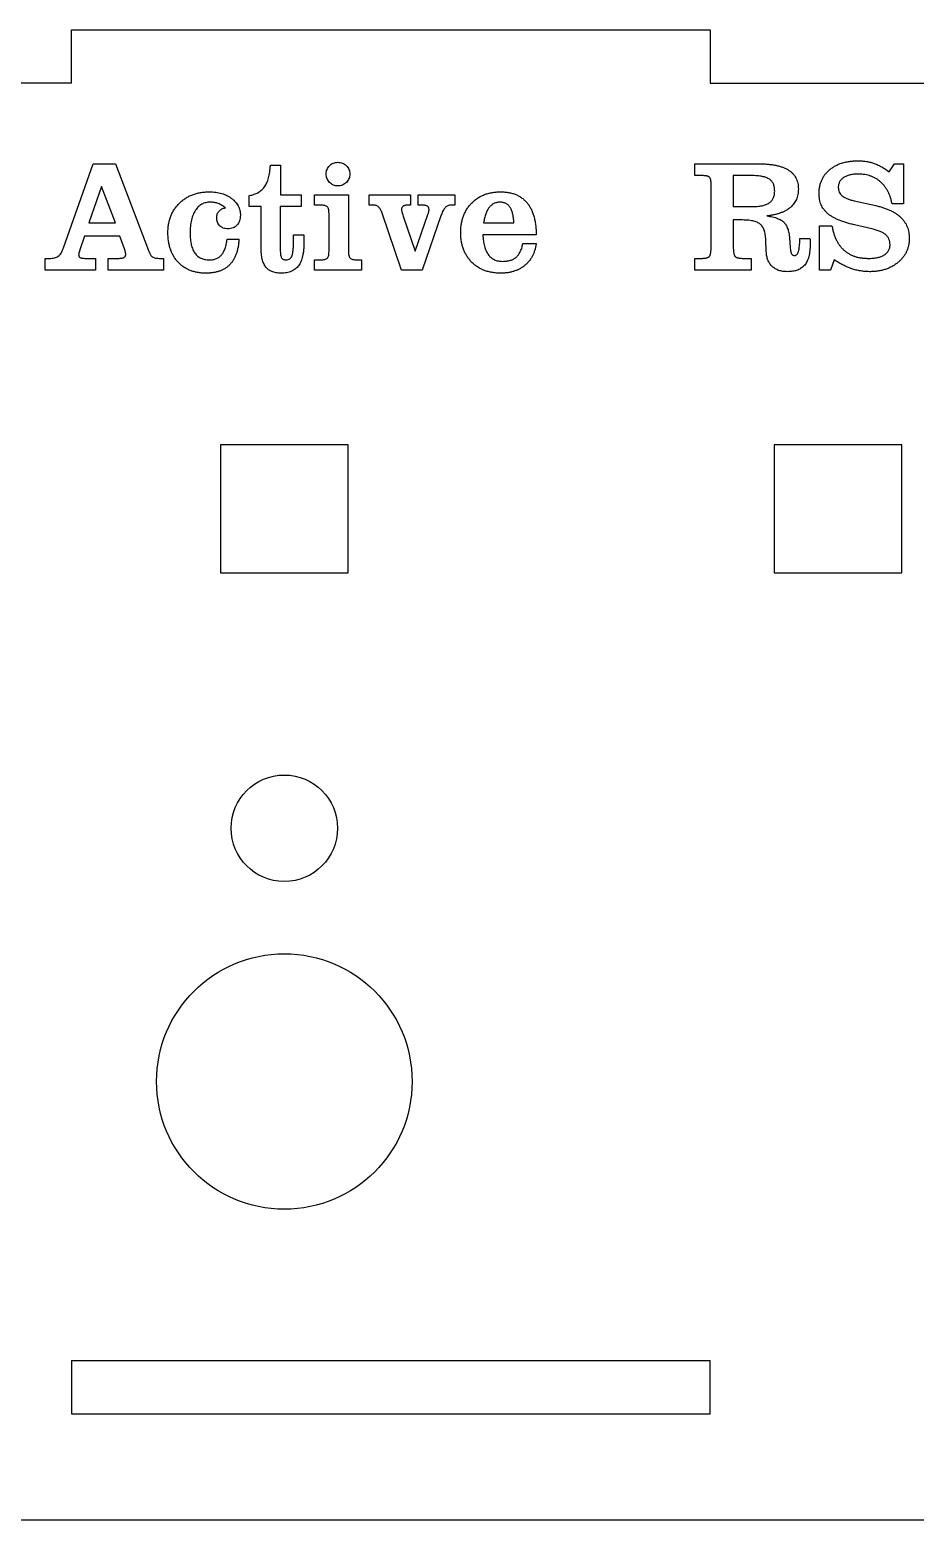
# Model space of a CAD drawing. Header units: millimetres. Extents: x -108 to 108, y -38 to 32.
# Drawn here: x -77 to -35.4, y -37.5 to 32.5 of the extents above; entities that cross this region are included whole.
import ezdxf

# ---------------------------------------------------------------- set-up
doc = ezdxf.new("R2010")
doc.units = ezdxf.units.MM

msp = doc.modelspace()

# ---------------------------------------------------------------- linework, layer by layer
at = {"color": 7, "linetype": 'Continuous', "lineweight": 25}
for p, q in [((-75, 30), (-75, 32.5)), ((-75, 32.5), (-45, 32.5)), ((-45, 32.5), (-45, 30)), ((-75, 30), (-105, 30)), ((-45, 30), (-15, 30)), ((-75.374, 22.256), (-73.977, 26.209)), ((-73.977, 26.209), (-72.926, 26.209)), ((-72.926, 26.209), (-71.431, 22.256)), ((-65.654, 26.139), (-65.174, 26.139)), ((-65.174, 26.139), (-65.174, 24.75)), ((-45.724, 26.209), (-42.77, 26.209)), ((-45.724, 25.653), (-45.724, 26.209)), ((-36.602, 25.826), (-36.355, 26.209)), ((-36.355, 26.209), (-35.933, 26.209)), ((-35.933, 26.209), (-35.933, 24.334)), ((-45.44, 25.653), (-45.724, 25.653)), ((-44.96, 22.322), (-44.96, 25.206)), ((-43.078, 25.653), (-43.919, 25.653)), ((-43.919, 25.653), (-43.919, 24.195)), ((-73.583, 25.136), (-74.174, 23.431)), ((-72.934, 23.431), (-73.583, 25.136)), ((-66.648, 24.195), (-66.648, 24.716)), ((-65.174, 24.75), (-64.217, 24.75)), ((-64.217, 24.75), (-64.217, 24.195)), ((-63.592, 24.75), (-61.995, 24.75)), ((-63.592, 24.264), (-63.592, 24.75)), ((-61.995, 24.75), (-61.995, 22.152)), ((-61.023, 24.75), (-59.073, 24.75)), ((-61.023, 24.264), (-61.023, 24.75)), ((-59.073, 24.75), (-59.073, 24.264)), ((-58.722, 24.75), (-56.995, 24.75)), ((-58.722, 24.264), (-58.722, 24.75)), ((-56.995, 24.75), (-56.995, 24.264)), ((-66.092, 24.195), (-66.648, 24.195)), ((-66.092, 22.275), (-66.092, 24.195)), ((-65.19, 24.195), (-65.19, 22.162)), ((-64.217, 24.195), (-65.19, 24.195)), ((-63.307, 24.264), (-63.592, 24.264)), ((-62.898, 22.152), (-62.898, 23.812)), ((-60.805, 24.264), (-61.023, 24.264)), ((-59.495, 21.209), (-60.405, 23.881)), ((-59.073, 24.264), (-59.196, 24.264)), ((-58.859, 22.108), (-58.256, 23.822)), ((-58.538, 24.264), (-58.722, 24.264)), ((-57.629, 23.807), (-58.523, 21.209)), ((-56.995, 24.264), (-57.179, 24.264)), ((-43.919, 24.195), (-43.052, 24.195)), ((-38.248, 24.472), (-37.232, 24.243)), ((-35.933, 24.334), (-36.465, 24.334)), ((-74.174, 23.431), (-72.934, 23.431)), ((-59.425, 23.752), (-58.859, 22.108)), ((-55.641, 23.431), (-54.217, 23.431)), ((-43.919, 23.57), (-43.919, 22.322)), ((-43.568, 23.57), (-43.919, 23.57)), ((-39.876, 23.292), (-39.284, 23.292)), ((-39.876, 21.209), (-39.876, 23.292)), ((-37.411, 23.151), (-38.23, 23.339)), ((-74.381, 22.806), (-74.597, 22.167)), ((-72.73, 22.806), (-74.381, 22.806)), ((-72.514, 22.208), (-72.73, 22.806)), ((-67.69, 22.667), (-67.134, 22.667)), ((-64.565, 22.875), (-64.088, 22.875)), ((-64.565, 22.665), (-64.565, 22.875)), ((-53.176, 22.875), (-55.676, 22.875)), ((-53.801, 22.459), (-53.176, 22.459)), ((-42.367, 22.08), (-42.391, 22.629)), ((-41.28, 22.718), (-41.248, 22.298)), ((-40.794, 22.691), (-40.318, 22.691)), ((-40.794, 22.67), (-40.794, 22.691)), ((-76.231, 21.764), (-76.041, 21.764)), ((-76.231, 21.209), (-76.231, 21.764)), ((-74.254, 21.764), (-73.867, 21.764)), ((-73.867, 21.764), (-73.867, 21.209)), ((-73.269, 21.764), (-72.864, 21.764)), ((-73.269, 21.209), (-73.269, 21.764)), ((-70.826, 21.764), (-70.676, 21.764)), ((-70.676, 21.764), (-70.676, 21.209)), ((-45.724, 21.764), (-45.44, 21.764)), ((-45.724, 21.209), (-45.724, 21.764)), ((-43.428, 21.764), (-43.085, 21.764)), ((-43.085, 21.764), (-43.085, 21.209)), ((-39.188, 21.704), (-39.355, 21.209)), ((-73.867, 21.209), (-76.231, 21.209)), ((-70.676, 21.209), (-73.269, 21.209)), ((-63.592, 21.695), (-63.307, 21.695)), ((-63.592, 21.209), (-63.592, 21.695)), ((-61.37, 21.209), (-63.592, 21.209)), ((-61.573, 21.695), (-61.37, 21.695)), ((-61.37, 21.695), (-61.37, 21.209)), ((-58.523, 21.209), (-59.495, 21.209)), ((-43.085, 21.209), (-45.724, 21.209)), ((-39.355, 21.209), (-39.876, 21.209)), ((-62, 13), (-68, 13)), ((-68, 13), (-68, 7)), ((-62, 7), (-62, 13)), ((-42, 13), (-42, 7)), ((-36, 13), (-42, 13)), ((-36, 7), (-36, 13)), ((-68, 7), (-62, 7)), ((-42, 7), (-36, 7)), ((-75, -30), (-45, -30)), ((-75, -30), (-75, -32.5)), ((-45, -32.5), (-45, -30)), ((-75, -32.5), (-45, -32.5)), ((102, -37.5), (-102, -37.5))]:
    msp.add_line(p, q, dxfattribs=at)
for centre, radius in [((-65, -5), 2.5), ((-65, -16.895), 6)]:
    msp.add_circle(centre, radius, dxfattribs=at)
for points, knots in [([(-66.648, 24.716), (-66.609, 24.723), (-66.532, 24.738), (-66.422, 24.772), (-66.319, 24.81), (-66.225, 24.858), (-66.139, 24.913), (-66.061, 24.977), (-65.99, 25.046), (-65.927, 25.126), (-65.872, 25.215), (-65.822, 25.314), (-65.778, 25.424), (-65.742, 25.546), (-65.711, 25.678), (-65.685, 25.822), (-65.665, 25.977), (-65.658, 26.084), (-65.654, 26.139)], [0, 0, 0, 0, 0.06266, 0.1224482, 0.1795674, 0.2348911, 0.2882504, 0.3402744, 0.3920378, 0.4441483, 0.4984646, 0.556326, 0.6179705, 0.6843899, 0.754997, 0.831688, 0.9129121, 1, 1, 1, 1]), ([(-63.037, 25.726), (-63.035, 25.763), (-63.032, 25.837), (-63, 25.941), (-62.95, 26.037), (-62.881, 26.121), (-62.798, 26.191), (-62.702, 26.241), (-62.598, 26.273), (-62.524, 26.276), (-62.487, 26.278)], [0, 0, 0, 0, 0.1291634, 0.25289, 0.3741448, 0.5001895, 0.6252709, 0.74711, 0.8708366, 1, 1, 1, 1]), ([(-62.487, 26.278), (-62.449, 26.277), (-62.374, 26.273), (-62.268, 26.241), (-62.171, 26.19), (-62.086, 26.121), (-62.015, 26.037), (-61.962, 25.942), (-61.931, 25.837), (-61.927, 25.763), (-61.926, 25.726)], [0, 0, 0, 0, 0.1304136, 0.2541633, 0.3759484, 0.501766, 0.6282089, 0.7494899, 0.8720521, 1, 1, 1, 1]), ([(-42.77, 26.209), (-42.691, 26.208), (-42.54, 26.207), (-42.322, 26.192), (-42.119, 26.17), (-41.931, 26.139), (-41.758, 26.098), (-41.602, 26.047), (-41.46, 25.988), (-41.334, 25.919), (-41.223, 25.841), (-41.126, 25.752), (-41.044, 25.654), (-40.977, 25.546), (-40.926, 25.427), (-40.889, 25.298), (-40.867, 25.16), (-40.865, 25.065), (-40.863, 25.016)], [0, 0, 0, 0, 0.09202, 0.177813, 0.257965, 0.332681, 0.401899, 0.46642, 0.526544, 0.582396, 0.635229, 0.686173, 0.736074, 0.785604, 0.835774, 0.88808, 0.94242, 1, 1, 1, 1]), ([(-39.891, 24.806), (-39.89, 24.863), (-39.887, 24.974), (-39.862, 25.136), (-39.825, 25.291), (-39.77, 25.436), (-39.699, 25.572), (-39.614, 25.7), (-39.512, 25.819), (-39.396, 25.928), (-39.267, 26.027), (-39.126, 26.113), (-38.976, 26.186), (-38.815, 26.246), (-38.642, 26.29), (-38.46, 26.325), (-38.268, 26.344), (-38.136, 26.346), (-38.068, 26.348)], [0, 0, 0, 0, 0.063426, 0.124212, 0.182845, 0.24019, 0.297051, 0.353802, 0.411629, 0.471012, 0.531472, 0.592522, 0.654434, 0.718156, 0.784137, 0.852687, 0.924491, 1, 1, 1, 1]), ([(-38.068, 26.348), (-38.001, 26.346), (-37.867, 26.344), (-37.671, 26.319), (-37.481, 26.279), (-37.297, 26.222), (-37.118, 26.148), (-36.942, 26.06), (-36.768, 25.951), (-36.658, 25.868), (-36.602, 25.826)], [0, 0, 0, 0, 0.127238, 0.251879, 0.373483, 0.493702, 0.614806, 0.738926, 0.866965, 1, 1, 1, 1]), ([(-62.487, 25.167), (-62.524, 25.169), (-62.597, 25.172), (-62.7, 25.205), (-62.796, 25.256), (-62.88, 25.328), (-62.95, 25.413), (-63, 25.51), (-63.032, 25.615), (-63.035, 25.688), (-63.037, 25.726)], [0, 0, 0, 0, 0.127378, 0.24975, 0.371074, 0.498179, 0.624655, 0.748179, 0.871382, 1, 1, 1, 1]), ([(-61.926, 25.726), (-61.927, 25.688), (-61.931, 25.615), (-61.963, 25.509), (-62.014, 25.412), (-62.087, 25.328), (-62.171, 25.256), (-62.268, 25.205), (-62.374, 25.172), (-62.449, 25.169), (-62.487, 25.167)], [0, 0, 0, 0, 0.127305, 0.249251, 0.37209, 0.49884, 0.62559, 0.746763, 0.870242, 1, 1, 1, 1]), ([(-44.96, 25.206), (-44.961, 25.251), (-44.961, 25.332), (-44.976, 25.439), (-44.997, 25.521), (-45.029, 25.572), (-45.064, 25.596), (-45.094, 25.613), (-45.134, 25.625), (-45.18, 25.636), (-45.234, 25.643), (-45.296, 25.65), (-45.365, 25.652), (-45.414, 25.653), (-45.44, 25.653)], [0, 0, 0, 0, 0.167852, 0.301786, 0.404938, 0.481866, 0.51867, 0.561646, 0.612986, 0.671398, 0.739705, 0.817248, 0.903932, 1, 1, 1, 1]), ([(-41.974, 24.924), (-41.975, 24.955), (-41.977, 25.016), (-41.987, 25.104), (-42.007, 25.185), (-42.034, 25.259), (-42.069, 25.326), (-42.113, 25.386), (-42.163, 25.44), (-42.223, 25.486), (-42.291, 25.527), (-42.372, 25.56), (-42.462, 25.589), (-42.563, 25.613), (-42.676, 25.631), (-42.8, 25.643), (-42.935, 25.653), (-43.029, 25.653), (-43.078, 25.653)], [0, 0, 0, 0, 0.062099, 0.119585, 0.173887, 0.225546, 0.274662, 0.323153, 0.371074, 0.419853, 0.471334, 0.527884, 0.590118, 0.658259, 0.733398, 0.815132, 0.903731, 1, 1, 1, 1]), ([(-38.038, 25.723), (-38.074, 25.722), (-38.146, 25.722), (-38.25, 25.714), (-38.347, 25.701), (-38.439, 25.683), (-38.524, 25.66), (-38.602, 25.632), (-38.674, 25.598), (-38.739, 25.559), (-38.798, 25.516), (-38.849, 25.469), (-38.893, 25.418), (-38.927, 25.362), (-38.955, 25.303), (-38.975, 25.239), (-38.985, 25.171), (-38.987, 25.125), (-38.988, 25.101)], [0, 0, 0, 0, 0.086807, 0.16786, 0.245118, 0.318041, 0.386774, 0.451909, 0.513954, 0.573492, 0.630672, 0.684251, 0.736765, 0.787995, 0.838628, 0.890302, 0.943739, 1, 1, 1, 1]), ([(-36.465, 24.334), (-36.477, 24.387), (-36.5, 24.492), (-36.544, 24.644), (-36.599, 24.787), (-36.661, 24.92), (-36.733, 25.044), (-36.815, 25.158), (-36.904, 25.264), (-37.003, 25.359), (-37.109, 25.445), (-37.223, 25.519), (-37.342, 25.582), (-37.469, 25.634), (-37.602, 25.674), (-37.742, 25.702), (-37.887, 25.72), (-37.987, 25.722), (-38.038, 25.723)], [0, 0, 0, 0, 0.071653, 0.140034, 0.206196, 0.270363, 0.332111, 0.392996, 0.452929, 0.512661, 0.572056, 0.630687, 0.689364, 0.747984, 0.808591, 0.870221, 0.933899, 1, 1, 1, 1]), ([(-70.467, 22.974), (-70.466, 23.043), (-70.462, 23.179), (-70.437, 23.377), (-70.395, 23.566), (-70.336, 23.745), (-70.26, 23.914), (-70.167, 24.072), (-70.057, 24.221), (-69.931, 24.359), (-69.792, 24.483), (-69.642, 24.593), (-69.48, 24.684), (-69.309, 24.759), (-69.127, 24.818), (-68.936, 24.859), (-68.734, 24.884), (-68.597, 24.888), (-68.526, 24.889)], [0, 0, 0, 0, 0.067668, 0.132603, 0.195376, 0.256493, 0.316694, 0.376189, 0.436436, 0.49732, 0.558493, 0.618818, 0.679055, 0.739759, 0.801548, 0.865283, 0.931271, 1, 1, 1, 1]), ([(-68.526, 24.889), (-68.474, 24.889), (-68.372, 24.888), (-68.222, 24.871), (-68.079, 24.848), (-67.944, 24.813), (-67.815, 24.77), (-67.694, 24.717), (-67.581, 24.652), (-67.475, 24.58), (-67.378, 24.501), (-67.295, 24.414), (-67.224, 24.324), (-67.165, 24.228), (-67.12, 24.126), (-67.089, 24.02), (-67.068, 23.909), (-67.066, 23.833), (-67.065, 23.794)], [0, 0, 0, 0, 0.076809, 0.150767, 0.221593, 0.290391, 0.356824, 0.421518, 0.485271, 0.548568, 0.610283, 0.668732, 0.724942, 0.779993, 0.834184, 0.888166, 0.943391, 1, 1, 1, 1]), ([(-56.717, 22.977), (-56.716, 23.047), (-56.714, 23.184), (-56.688, 23.384), (-56.648, 23.574), (-56.593, 23.753), (-56.52, 23.922), (-56.431, 24.081), (-56.327, 24.229), (-56.206, 24.365), (-56.074, 24.489), (-55.928, 24.595), (-55.774, 24.688), (-55.607, 24.761), (-55.432, 24.819), (-55.246, 24.86), (-55.049, 24.884), (-54.914, 24.887), (-54.846, 24.889)], [0, 0, 0, 0, 0.069517, 0.136264, 0.200296, 0.262118, 0.3229, 0.382685, 0.442606, 0.50305, 0.563416, 0.622883, 0.68227, 0.742208, 0.80322, 0.866274, 0.931548, 1, 1, 1, 1]), ([(-54.846, 24.889), (-54.78, 24.888), (-54.651, 24.886), (-54.465, 24.86), (-54.29, 24.82), (-54.128, 24.764), (-53.978, 24.69), (-53.839, 24.603), (-53.714, 24.496), (-53.6, 24.375), (-53.5, 24.238), (-53.413, 24.087), (-53.339, 23.92), (-53.278, 23.739), (-53.232, 23.544), (-53.201, 23.334), (-53.179, 23.109), (-53.177, 22.955), (-53.176, 22.875)], [0, 0, 0, 0, 0.066304, 0.129115, 0.188898, 0.246347, 0.301865, 0.356701, 0.411469, 0.466842, 0.523343, 0.581726, 0.642677, 0.706453, 0.773469, 0.844572, 0.919882, 1, 1, 1, 1]), ([(-43.052, 24.195), (-43.007, 24.196), (-42.92, 24.197), (-42.794, 24.204), (-42.678, 24.219), (-42.571, 24.236), (-42.474, 24.262), (-42.384, 24.29), (-42.306, 24.326), (-42.235, 24.366), (-42.173, 24.414), (-42.119, 24.467), (-42.074, 24.528), (-42.038, 24.595), (-42.009, 24.668), (-41.989, 24.747), (-41.977, 24.834), (-41.975, 24.893), (-41.974, 24.924)], [0, 0, 0, 0, 0.090521, 0.175331, 0.253994, 0.326582, 0.394374, 0.456685, 0.515151, 0.569102, 0.620629, 0.671201, 0.721265, 0.772869, 0.824639, 0.879689, 0.937899, 1, 1, 1, 1]), ([(-40.863, 25.016), (-40.864, 24.973), (-40.866, 24.888), (-40.884, 24.763), (-40.912, 24.646), (-40.955, 24.535), (-41.006, 24.43), (-41.071, 24.333), (-41.148, 24.242), (-41.236, 24.159), (-41.335, 24.083), (-41.446, 24.014), (-41.567, 23.952), (-41.699, 23.898), (-41.842, 23.851), (-41.997, 23.813), (-42.162, 23.782), (-42.277, 23.766), (-42.336, 23.759)], [0, 0, 0, 0, 0.060564, 0.118613, 0.17475, 0.229165, 0.283289, 0.337134, 0.391885, 0.448241, 0.506134, 0.56616, 0.629082, 0.695568, 0.765094, 0.838965, 0.91749, 1, 1, 1, 1]), ([(-38.23, 23.339), (-38.301, 23.356), (-38.439, 23.389), (-38.637, 23.445), (-38.82, 23.507), (-38.987, 23.573), (-39.138, 23.644), (-39.275, 23.718), (-39.396, 23.797), (-39.503, 23.881), (-39.594, 23.972), (-39.675, 24.069), (-39.741, 24.174), (-39.795, 24.287), (-39.839, 24.406), (-39.87, 24.532), (-39.887, 24.667), (-39.889, 24.759), (-39.891, 24.806)], [0, 0, 0, 0, 0.0906542, 0.1751816, 0.2544054, 0.3283753, 0.3968996, 0.4606603, 0.5199881, 0.575294, 0.6280286, 0.6794323, 0.7302252, 0.7813547, 0.8332045, 0.886494, 0.9418845, 1, 1, 1, 1]), ([(-38.988, 25.101), (-38.986, 25.061), (-38.983, 24.985), (-38.947, 24.878), (-38.893, 24.781), (-38.812, 24.699), (-38.708, 24.628), (-38.578, 24.567), (-38.423, 24.513), (-38.309, 24.486), (-38.248, 24.472)], [0, 0, 0, 0, 0.110695, 0.214624, 0.316151, 0.420815, 0.536614, 0.670358, 0.824003, 1, 1, 1, 1]), ([(-68.483, 24.403), (-68.519, 24.402), (-68.589, 24.401), (-68.692, 24.381), (-68.789, 24.353), (-68.879, 24.309), (-68.963, 24.256), (-69.042, 24.19), (-69.113, 24.111), (-69.179, 24.022), (-69.237, 23.922), (-69.288, 23.812), (-69.33, 23.693), (-69.365, 23.564), (-69.393, 23.426), (-69.412, 23.279), (-69.423, 23.122), (-69.425, 23.014), (-69.426, 22.959)], [0, 0, 0, 0, 0.055593, 0.109167, 0.161328, 0.212253, 0.263439, 0.316003, 0.370781, 0.427766, 0.487594, 0.550071, 0.614997, 0.683566, 0.756269, 0.833208, 0.914163, 1, 1, 1, 1]), ([(-67.771, 24.133), (-67.798, 24.156), (-67.85, 24.2), (-67.934, 24.254), (-68.018, 24.302), (-68.104, 24.34), (-68.192, 24.368), (-68.285, 24.389), (-68.382, 24.401), (-68.449, 24.402), (-68.483, 24.403)], [0, 0, 0, 0, 0.134599, 0.263187, 0.385977, 0.504444, 0.622886, 0.744151, 0.869007, 1, 1, 1, 1]), ([(-68.176, 23.678), (-68.175, 23.707), (-68.173, 23.763), (-68.15, 23.844), (-68.115, 23.918), (-68.066, 23.985), (-68.005, 24.043), (-67.935, 24.088), (-67.856, 24.119), (-67.8, 24.128), (-67.771, 24.133)], [0, 0, 0, 0, 0.1286552, 0.2515662, 0.3721379, 0.4965416, 0.6217483, 0.7451731, 0.8691096, 1, 1, 1, 1]), ([(-62.898, 23.812), (-62.899, 23.856), (-62.901, 23.937), (-62.914, 24.044), (-62.939, 24.126), (-62.976, 24.187), (-63.035, 24.223), (-63.108, 24.249), (-63.201, 24.261), (-63.269, 24.263), (-63.307, 24.264)], [0, 0, 0, 0, 0.182582, 0.32941, 0.443384, 0.531005, 0.615338, 0.7195, 0.845571, 1, 1, 1, 1]), ([(-60.405, 23.881), (-60.417, 23.913), (-60.44, 23.974), (-60.479, 24.056), (-60.522, 24.123), (-60.57, 24.175), (-60.621, 24.216), (-60.677, 24.245), (-60.74, 24.261), (-60.783, 24.263), (-60.805, 24.264)], [0, 0, 0, 0, 0.172247, 0.324352, 0.457024, 0.572884, 0.679124, 0.78324, 0.888682, 1, 1, 1, 1]), ([(-59.196, 24.264), (-59.219, 24.264), (-59.263, 24.263), (-59.324, 24.254), (-59.377, 24.24), (-59.42, 24.22), (-59.454, 24.193), (-59.479, 24.161), (-59.493, 24.12), (-59.495, 24.091), (-59.495, 24.077)], [0, 0, 0, 0, 0.176783, 0.330471, 0.462957, 0.58082, 0.685198, 0.784092, 0.88808, 1, 1, 1, 1]), ([(-59.495, 24.077), (-59.494, 24.057), (-59.492, 24.012), (-59.479, 23.938), (-59.455, 23.85), (-59.435, 23.786), (-59.425, 23.752)], [0, 0, 0, 0, 0.179606, 0.403958, 0.676494, 1, 1, 1, 1]), ([(-58.206, 24.061), (-58.207, 24.078), (-58.209, 24.11), (-58.224, 24.154), (-58.249, 24.191), (-58.286, 24.219), (-58.334, 24.24), (-58.391, 24.254), (-58.461, 24.262), (-58.511, 24.264), (-58.538, 24.264)], [0, 0, 0, 0, 0.113494, 0.214329, 0.312992, 0.412595, 0.525665, 0.660123, 0.815892, 1, 1, 1, 1]), ([(-58.256, 23.822), (-58.248, 23.843), (-58.234, 23.885), (-58.219, 23.947), (-58.208, 24.005), (-58.207, 24.043), (-58.206, 24.061)], [0, 0, 0, 0, 0.2788919, 0.5377134, 0.7791201, 1, 1, 1, 1]), ([(-57.179, 24.264), (-57.203, 24.263), (-57.251, 24.261), (-57.321, 24.239), (-57.385, 24.204), (-57.443, 24.153), (-57.497, 24.089), (-57.545, 24.009), (-57.591, 23.914), (-57.616, 23.844), (-57.629, 23.807)], [0, 0, 0, 0, 0.105927, 0.209546, 0.313858, 0.423342, 0.542905, 0.677944, 0.830071, 1, 1, 1, 1]), ([(-54.872, 24.403), (-54.897, 24.402), (-54.948, 24.4), (-55.021, 24.39), (-55.091, 24.37), (-55.157, 24.343), (-55.219, 24.307), (-55.278, 24.265), (-55.332, 24.213), (-55.384, 24.156), (-55.43, 24.09), (-55.474, 24.018), (-55.511, 23.937), (-55.546, 23.851), (-55.577, 23.756), (-55.602, 23.654), (-55.626, 23.545), (-55.636, 23.47), (-55.641, 23.431)], [0, 0, 0, 0, 0.0564598, 0.1102436, 0.1630278, 0.2146345, 0.2665335, 0.3194191, 0.3739015, 0.4301432, 0.4887504, 0.5507039, 0.6149794, 0.6833882, 0.7559509, 0.8329763, 0.9141029, 1, 1, 1, 1]), ([(-54.217, 23.431), (-54.22, 23.471), (-54.226, 23.55), (-54.24, 23.664), (-54.257, 23.769), (-54.279, 23.866), (-54.305, 23.954), (-54.334, 24.034), (-54.368, 24.105), (-54.405, 24.169), (-54.448, 24.224), (-54.494, 24.273), (-54.546, 24.313), (-54.603, 24.346), (-54.663, 24.372), (-54.729, 24.391), (-54.799, 24.402), (-54.847, 24.403), (-54.872, 24.403)], [0, 0, 0, 0, 0.092805, 0.180192, 0.261392, 0.336734, 0.406511, 0.470798, 0.530278, 0.58623, 0.639258, 0.689499, 0.739556, 0.788426, 0.838749, 0.889462, 0.943781, 1, 1, 1, 1]), ([(-37.232, 24.243), (-37.168, 24.227), (-37.043, 24.198), (-36.864, 24.143), (-36.696, 24.084), (-36.542, 24.016), (-36.399, 23.944), (-36.27, 23.864), (-36.152, 23.779), (-36.048, 23.686), (-35.954, 23.589), (-35.875, 23.482), (-35.805, 23.371), (-35.75, 23.253), (-35.707, 23.128), (-35.678, 22.996), (-35.658, 22.858), (-35.656, 22.764), (-35.655, 22.716)], [0, 0, 0, 0, 0.082437, 0.160365, 0.234278, 0.304312, 0.370817, 0.433918, 0.494399, 0.552355, 0.608309, 0.663181, 0.717369, 0.771762, 0.826221, 0.882357, 0.939824, 1, 1, 1, 1]), ([(-67.651, 23.153), (-67.689, 23.155), (-67.762, 23.157), (-67.866, 23.185), (-67.957, 23.231), (-68.036, 23.292), (-68.099, 23.371), (-68.144, 23.463), (-68.172, 23.567), (-68.174, 23.64), (-68.176, 23.678)], [0, 0, 0, 0, 0.1363555, 0.2623045, 0.3810167, 0.4999265, 0.6178237, 0.7376955, 0.8636445, 1, 1, 1, 1]), ([(-67.065, 23.794), (-67.066, 23.748), (-67.069, 23.659), (-67.1, 23.532), (-67.15, 23.42), (-67.221, 23.325), (-67.307, 23.247), (-67.41, 23.192), (-67.526, 23.159), (-67.608, 23.155), (-67.651, 23.153)], [0, 0, 0, 0, 0.14217, 0.27331, 0.396274, 0.51594, 0.632888, 0.748902, 0.869895, 1, 1, 1, 1]), ([(-42.391, 22.629), (-42.393, 22.673), (-42.398, 22.758), (-42.414, 22.879), (-42.436, 22.989), (-42.465, 23.088), (-42.501, 23.176), (-42.544, 23.253), (-42.595, 23.32), (-42.654, 23.376), (-42.723, 23.422), (-42.804, 23.462), (-42.899, 23.495), (-43.007, 23.523), (-43.128, 23.545), (-43.263, 23.56), (-43.411, 23.568), (-43.514, 23.569), (-43.568, 23.57)], [0, 0, 0, 0, 0.074667, 0.144246, 0.207765, 0.266212, 0.319498, 0.369676, 0.416228, 0.461093, 0.507203, 0.558146, 0.614435, 0.67746, 0.747514, 0.824351, 0.908236, 1, 1, 1, 1]), ([(-42.336, 23.759), (-42.29, 23.752), (-42.202, 23.738), (-42.076, 23.714), (-41.962, 23.684), (-41.857, 23.649), (-41.763, 23.61), (-41.679, 23.569), (-41.607, 23.52), (-41.544, 23.467), (-41.489, 23.407), (-41.441, 23.338), (-41.399, 23.259), (-41.363, 23.169), (-41.333, 23.071), (-41.31, 22.962), (-41.291, 22.843), (-41.284, 22.761), (-41.28, 22.718)], [0, 0, 0, 0, 0.083081, 0.159454, 0.23085, 0.296749, 0.357462, 0.413671, 0.465327, 0.513855, 0.56134, 0.611382, 0.66528, 0.722238, 0.78424, 0.850919, 0.92276, 1, 1, 1, 1]), ([(-39.284, 23.292), (-39.273, 23.232), (-39.251, 23.114), (-39.207, 22.944), (-39.152, 22.786), (-39.086, 22.638), (-39.013, 22.501), (-38.928, 22.375), (-38.833, 22.26), (-38.729, 22.156), (-38.616, 22.063), (-38.493, 21.984), (-38.363, 21.914), (-38.224, 21.861), (-38.078, 21.816), (-37.923, 21.787), (-37.761, 21.768), (-37.65, 21.766), (-37.593, 21.764)], [0, 0, 0, 0, 0.072961, 0.142495, 0.209164, 0.27285, 0.334572, 0.394832, 0.453616, 0.512142, 0.570045, 0.627677, 0.686104, 0.744942, 0.805227, 0.86762, 0.93227, 1, 1, 1, 1]), ([(-36.558, 22.412), (-36.56, 22.457), (-36.565, 22.545), (-36.603, 22.67), (-36.67, 22.781), (-36.745, 22.86), (-36.817, 22.918), (-36.879, 22.958), (-36.95, 22.996), (-37.027, 23.032), (-37.112, 23.065), (-37.205, 23.097), (-37.306, 23.126), (-37.376, 23.143), (-37.411, 23.151)], [0, 0, 0, 0, 0.109626, 0.213724, 0.315138, 0.420984, 0.47733, 0.538347, 0.602536, 0.671433, 0.746112, 0.825143, 0.910359, 1, 1, 1, 1]), ([(-68.686, 21.07), (-68.753, 21.071), (-68.883, 21.073), (-69.073, 21.1), (-69.253, 21.139), (-69.422, 21.196), (-69.581, 21.267), (-69.728, 21.357), (-69.866, 21.461), (-69.99, 21.583), (-70.103, 21.716), (-70.2, 21.864), (-70.283, 22.021), (-70.35, 22.191), (-70.404, 22.37), (-70.44, 22.562), (-70.463, 22.764), (-70.466, 22.903), (-70.467, 22.974)], [0, 0, 0, 0, 0.0681443, 0.132748, 0.1949901, 0.2551681, 0.3138091, 0.3719489, 0.4302551, 0.4890864, 0.5486569, 0.6078681, 0.6681271, 0.7295751, 0.7929304, 0.858911, 0.9278096, 1, 1, 1, 1]), ([(-69.426, 22.959), (-69.425, 22.908), (-69.424, 22.809), (-69.413, 22.665), (-69.396, 22.531), (-69.371, 22.407), (-69.341, 22.292), (-69.301, 22.189), (-69.256, 22.094), (-69.202, 22.009), (-69.141, 21.935), (-69.074, 21.871), (-68.999, 21.815), (-68.917, 21.772), (-68.828, 21.737), (-68.731, 21.712), (-68.628, 21.698), (-68.557, 21.696), (-68.521, 21.695)], [0, 0, 0, 0, 0.086458, 0.168222, 0.244261, 0.315556, 0.382335, 0.444615, 0.503839, 0.55979, 0.613794, 0.666261, 0.718004, 0.770112, 0.824074, 0.879833, 0.938007, 1, 1, 1, 1]), ([(-67.134, 22.667), (-67.138, 22.603), (-67.146, 22.478), (-67.173, 22.297), (-67.209, 22.128), (-67.257, 21.972), (-67.317, 21.828), (-67.386, 21.696), (-67.468, 21.576), (-67.559, 21.469), (-67.662, 21.374), (-67.777, 21.293), (-67.901, 21.223), (-68.037, 21.166), (-68.184, 21.123), (-68.342, 21.092), (-68.51, 21.074), (-68.626, 21.071), (-68.686, 21.07)], [0, 0, 0, 0, 0.076729, 0.148806, 0.216999, 0.281294, 0.342745, 0.401569, 0.458781, 0.514249, 0.568999, 0.624449, 0.680631, 0.738414, 0.798921, 0.862466, 0.929047, 1, 1, 1, 1]), ([(-68.521, 21.695), (-68.491, 21.695), (-68.433, 21.696), (-68.348, 21.709), (-68.268, 21.727), (-68.193, 21.752), (-68.124, 21.787), (-68.059, 21.827), (-68.001, 21.877), (-67.946, 21.932), (-67.897, 21.997), (-67.853, 22.068), (-67.814, 22.149), (-67.779, 22.237), (-67.749, 22.333), (-67.724, 22.437), (-67.703, 22.549), (-67.694, 22.627), (-67.69, 22.667)], [0, 0, 0, 0, 0.062236, 0.121981, 0.178831, 0.23424, 0.287495, 0.340316, 0.39363, 0.447801, 0.504081, 0.563012, 0.624746, 0.690803, 0.761568, 0.835704, 0.915143, 1, 1, 1, 1]), ([(-64.079, 22.552), (-64.079, 22.489), (-64.081, 22.368), (-64.093, 22.192), (-64.112, 22.03), (-64.14, 21.882), (-64.175, 21.746), (-64.22, 21.624), (-64.272, 21.516), (-64.332, 21.42), (-64.401, 21.336), (-64.481, 21.266), (-64.569, 21.204), (-64.669, 21.155), (-64.777, 21.116), (-64.896, 21.089), (-65.025, 21.073), (-65.113, 21.071), (-65.159, 21.07)], [0, 0, 0, 0, 0.08952, 0.172523, 0.249718, 0.321441, 0.38744, 0.448786, 0.505376, 0.558316, 0.609091, 0.659366, 0.710015, 0.76177, 0.816436, 0.873956, 0.934627, 1, 1, 1, 1]), ([(-64.911, 21.695), (-64.88, 21.697), (-64.822, 21.701), (-64.742, 21.739), (-64.679, 21.802), (-64.643, 21.873), (-64.622, 21.943), (-64.605, 22.01), (-64.593, 22.089), (-64.582, 22.18), (-64.575, 22.284), (-64.568, 22.4), (-64.565, 22.528), (-64.565, 22.618), (-64.565, 22.665)], [0, 0, 0, 0, 0.079716, 0.152538, 0.227271, 0.310329, 0.360312, 0.420121, 0.489618, 0.571106, 0.661801, 0.763837, 0.876222, 1, 1, 1, 1]), ([(-64.088, 22.875), (-64.087, 22.855), (-64.084, 22.812), (-64.08, 22.741), (-64.078, 22.654), (-64.078, 22.589), (-64.079, 22.552)], [0, 0, 0, 0, 0.191592, 0.399723, 0.657992, 1, 1, 1, 1]), ([(-54.835, 21.07), (-54.905, 21.071), (-55.041, 21.073), (-55.241, 21.1), (-55.43, 21.139), (-55.607, 21.197), (-55.774, 21.269), (-55.93, 21.359), (-56.075, 21.465), (-56.209, 21.586), (-56.328, 21.722), (-56.433, 21.869), (-56.521, 22.027), (-56.593, 22.197), (-56.649, 22.376), (-56.689, 22.567), (-56.714, 22.769), (-56.716, 22.907), (-56.717, 22.977)], [0, 0, 0, 0, 0.0692526, 0.1353901, 0.1988284, 0.2602901, 0.3201836, 0.3792938, 0.4383223, 0.4979738, 0.5576813, 0.6170823, 0.6766399, 0.7370497, 0.7990851, 0.8632249, 0.9300307, 1, 1, 1, 1]), ([(-55.676, 22.875), (-55.673, 22.826), (-55.669, 22.73), (-55.653, 22.591), (-55.633, 22.461), (-55.603, 22.34), (-55.568, 22.228), (-55.528, 22.124), (-55.478, 22.031), (-55.424, 21.945), (-55.363, 21.87), (-55.295, 21.804), (-55.222, 21.749), (-55.142, 21.704), (-55.057, 21.667), (-54.966, 21.643), (-54.868, 21.629), (-54.802, 21.627), (-54.768, 21.625)], [0, 0, 0, 0, 0.085166, 0.165661, 0.241713, 0.313127, 0.380553, 0.444516, 0.505193, 0.563113, 0.618666, 0.672602, 0.725739, 0.777535, 0.830481, 0.884926, 0.941154, 1, 1, 1, 1]), ([(-53.176, 22.459), (-53.184, 22.406), (-53.199, 22.303), (-53.236, 22.154), (-53.285, 22.013), (-53.345, 21.881), (-53.417, 21.758), (-53.499, 21.642), (-53.594, 21.536), (-53.698, 21.439), (-53.814, 21.353), (-53.935, 21.275), (-54.067, 21.213), (-54.205, 21.161), (-54.352, 21.119), (-54.506, 21.09), (-54.668, 21.073), (-54.778, 21.071), (-54.835, 21.07)], [0, 0, 0, 0, 0.066667, 0.130695, 0.192668, 0.252957, 0.312317, 0.37148, 0.430282, 0.490303, 0.550541, 0.610451, 0.670907, 0.732492, 0.796107, 0.861227, 0.929202, 1, 1, 1, 1]), ([(-54.768, 21.625), (-54.733, 21.626), (-54.665, 21.627), (-54.567, 21.636), (-54.475, 21.651), (-54.389, 21.671), (-54.31, 21.698), (-54.238, 21.732), (-54.173, 21.771), (-54.113, 21.816), (-54.06, 21.87), (-54.009, 21.929), (-53.964, 21.998), (-53.922, 22.075), (-53.886, 22.159), (-53.854, 22.252), (-53.824, 22.352), (-53.809, 22.422), (-53.801, 22.459)], [0, 0, 0, 0, 0.073313, 0.1430415, 0.2080435, 0.270064, 0.3282406, 0.383899, 0.4373085, 0.4890614, 0.5414187, 0.5961482, 0.6539429, 0.7147395, 0.7796877, 0.848491, 0.9216767, 1, 1, 1, 1]), ([(-40.308, 22.444), (-40.308, 22.389), (-40.31, 22.283), (-40.322, 22.13), (-40.341, 21.989), (-40.369, 21.859), (-40.406, 21.74), (-40.449, 21.632), (-40.501, 21.536), (-40.562, 21.451), (-40.633, 21.378), (-40.711, 21.313), (-40.8, 21.26), (-40.896, 21.214), (-41.004, 21.182), (-41.12, 21.156), (-41.245, 21.143), (-41.332, 21.14), (-41.376, 21.139)], [0, 0, 0, 0, 0.084362, 0.163348, 0.236644, 0.304672, 0.36844, 0.428074, 0.484056, 0.53723, 0.588977, 0.640965, 0.693359, 0.748085, 0.80549, 0.866614, 0.931249, 1, 1, 1, 1]), ([(-41.027, 21.903), (-41.009, 21.905), (-40.972, 21.91), (-40.925, 21.953), (-40.886, 22.015), (-40.855, 22.101), (-40.829, 22.21), (-40.811, 22.342), (-40.798, 22.498), (-40.795, 22.61), (-40.794, 22.67)], [0, 0, 0, 0, 0.062653, 0.129616, 0.213249, 0.319576, 0.449182, 0.606082, 0.788661, 1, 1, 1, 1]), ([(-40.318, 22.691), (-40.316, 22.675), (-40.311, 22.642), (-40.31, 22.588), (-40.307, 22.522), (-40.307, 22.472), (-40.308, 22.444)], [0, 0, 0, 0, 0.194356, 0.400245, 0.654243, 1, 1, 1, 1]), ([(-37.593, 21.764), (-37.552, 21.764), (-37.473, 21.765), (-37.358, 21.774), (-37.251, 21.787), (-37.151, 21.803), (-37.058, 21.828), (-36.972, 21.855), (-36.894, 21.89), (-36.824, 21.928), (-36.762, 21.973), (-36.707, 22.022), (-36.661, 22.076), (-36.622, 22.134), (-36.593, 22.197), (-36.572, 22.265), (-36.56, 22.337), (-36.558, 22.387), (-36.558, 22.412)], [0, 0, 0, 0, 0.089303, 0.172511, 0.25131, 0.325097, 0.394475, 0.460192, 0.521408, 0.58012, 0.635601, 0.688754, 0.739749, 0.789936, 0.840488, 0.891727, 0.944598, 1, 1, 1, 1]), ([(-35.655, 22.716), (-35.656, 22.659), (-35.658, 22.547), (-35.685, 22.385), (-35.724, 22.23), (-35.783, 22.083), (-35.855, 21.944), (-35.946, 21.814), (-36.052, 21.69), (-36.175, 21.577), (-36.309, 21.474), (-36.453, 21.384), (-36.609, 21.309), (-36.773, 21.247), (-36.947, 21.198), (-37.132, 21.164), (-37.325, 21.143), (-37.458, 21.14), (-37.525, 21.139)], [0, 0, 0, 0, 0.062166, 0.121803, 0.17985, 0.236851, 0.293651, 0.351367, 0.410276, 0.471293, 0.533084, 0.595099, 0.65755, 0.721395, 0.787141, 0.85518, 0.925991, 1, 1, 1, 1]), ([(-76.041, 21.764), (-75.997, 21.765), (-75.914, 21.768), (-75.797, 21.785), (-75.699, 21.816), (-75.614, 21.862), (-75.543, 21.929), (-75.481, 22.018), (-75.422, 22.128), (-75.391, 22.211), (-75.374, 22.256)], [0, 0, 0, 0, 0.147045, 0.275234, 0.387006, 0.48698, 0.589232, 0.706257, 0.843013, 1, 1, 1, 1]), ([(-74.622, 22.09), (-74.628, 22.073), (-74.638, 22.043), (-74.649, 22.001), (-74.657, 21.967), (-74.659, 21.947), (-74.659, 21.938)], [0, 0, 0, 0, 0.334796, 0.606692, 0.833355, 1, 1, 1, 1]), ([(-74.659, 21.938), (-74.658, 21.923), (-74.657, 21.894), (-74.644, 21.854), (-74.62, 21.823), (-74.586, 21.797), (-74.534, 21.782), (-74.462, 21.773), (-74.366, 21.765), (-74.294, 21.764), (-74.254, 21.764)], [0, 0, 0, 0, 0.091573, 0.171881, 0.247848, 0.323815, 0.424714, 0.569601, 0.761207, 1, 1, 1, 1]), ([(-74.597, 22.167), (-74.6, 22.156), (-74.608, 22.13), (-74.617, 22.105), (-74.622, 22.09)], [0, 0, 0, 0, 0.419597, 1, 1, 1, 1]), ([(-72.864, 21.764), (-72.827, 21.764), (-72.759, 21.765), (-72.666, 21.773), (-72.593, 21.785), (-72.537, 21.803), (-72.496, 21.83), (-72.468, 21.866), (-72.451, 21.911), (-72.45, 21.944), (-72.449, 21.961)], [0, 0, 0, 0, 0.214639, 0.394592, 0.534356, 0.642416, 0.730835, 0.812517, 0.901524, 1, 1, 1, 1]), ([(-72.449, 21.961), (-72.449, 21.975), (-72.451, 22.006), (-72.463, 22.059), (-72.482, 22.127), (-72.502, 22.178), (-72.514, 22.208)], [0, 0, 0, 0, 0.169275, 0.362937, 0.626105, 1, 1, 1, 1]), ([(-71.431, 22.256), (-71.421, 22.228), (-71.401, 22.174), (-71.369, 22.1), (-71.34, 22.034), (-71.31, 21.976), (-71.281, 21.928), (-71.253, 21.888), (-71.225, 21.856), (-71.187, 21.826), (-71.128, 21.799), (-71.044, 21.779), (-70.941, 21.766), (-70.866, 21.765), (-70.826, 21.764)], [0, 0, 0, 0, 0.10266, 0.196045, 0.279789, 0.352893, 0.41837, 0.473777, 0.522372, 0.562318, 0.642675, 0.741935, 0.86017, 1, 1, 1, 1]), ([(-65.159, 21.07), (-65.199, 21.07), (-65.275, 21.072), (-65.385, 21.087), (-65.487, 21.107), (-65.58, 21.141), (-65.666, 21.18), (-65.743, 21.231), (-65.812, 21.29), (-65.872, 21.358), (-65.925, 21.437), (-65.97, 21.526), (-66.008, 21.625), (-66.04, 21.734), (-66.063, 21.855), (-66.08, 21.986), (-66.091, 22.127), (-66.092, 22.225), (-66.092, 22.275)], [0, 0, 0, 0, 0.0674478, 0.1304185, 0.1892418, 0.2455645, 0.2989489, 0.3507446, 0.4020545, 0.4533048, 0.506301, 0.5632717, 0.6235621, 0.6879469, 0.7579213, 0.8327825, 0.9134082, 1, 1, 1, 1]), ([(-65.19, 22.162), (-65.189, 22.12), (-65.189, 22.043), (-65.177, 21.938), (-65.16, 21.855), (-65.135, 21.791), (-65.094, 21.747), (-65.044, 21.715), (-64.981, 21.698), (-64.935, 21.696), (-64.911, 21.695)], [0, 0, 0, 0, 0.201743, 0.368304, 0.502545, 0.604405, 0.692299, 0.783656, 0.884048, 1, 1, 1, 1]), ([(-63.307, 21.695), (-63.269, 21.696), (-63.201, 21.697), (-63.108, 21.712), (-63.034, 21.735), (-62.976, 21.774), (-62.939, 21.836), (-62.915, 21.919), (-62.901, 22.027), (-62.899, 22.107), (-62.898, 22.152)], [0, 0, 0, 0, 0.153717, 0.27944, 0.382625, 0.467409, 0.555854, 0.67211, 0.81826, 1, 1, 1, 1]), ([(-61.995, 22.152), (-61.994, 22.107), (-61.993, 22.028), (-61.978, 21.92), (-61.955, 21.837), (-61.915, 21.775), (-61.856, 21.737), (-61.779, 21.712), (-61.683, 21.698), (-61.612, 21.696), (-61.573, 21.695)], [0, 0, 0, 0, 0.177657, 0.320252, 0.434827, 0.522802, 0.609578, 0.714498, 0.844147, 1, 1, 1, 1]), ([(-45.44, 21.764), (-45.414, 21.764), (-45.365, 21.765), (-45.296, 21.769), (-45.234, 21.776), (-45.18, 21.787), (-45.133, 21.8), (-45.094, 21.815), (-45.063, 21.836), (-45.037, 21.858), (-45.019, 21.888), (-45.002, 21.925), (-44.99, 21.97), (-44.979, 22.024), (-44.971, 22.087), (-44.964, 22.158), (-44.961, 22.237), (-44.961, 22.293), (-44.96, 22.322)], [0, 0, 0, 0, 0.085742, 0.163174, 0.232519, 0.294091, 0.346836, 0.393929, 0.434123, 0.470025, 0.507536, 0.551307, 0.604052, 0.66444, 0.735139, 0.813961, 0.902184, 1, 1, 1, 1]), ([(-43.919, 22.322), (-43.919, 22.293), (-43.919, 22.238), (-43.913, 22.159), (-43.909, 22.089), (-43.898, 22.027), (-43.889, 21.973), (-43.874, 21.928), (-43.859, 21.891), (-43.84, 21.86), (-43.814, 21.836), (-43.782, 21.816), (-43.741, 21.801), (-43.694, 21.787), (-43.638, 21.778), (-43.575, 21.77), (-43.504, 21.764), (-43.454, 21.764), (-43.428, 21.764)], [0, 0, 0, 0, 0.095814, 0.183369, 0.260247, 0.329355, 0.39042, 0.44193, 0.486434, 0.523636, 0.560059, 0.600935, 0.648749, 0.703694, 0.764535, 0.834499, 0.913766, 1, 1, 1, 1]), ([(-41.376, 21.139), (-41.414, 21.14), (-41.486, 21.142), (-41.592, 21.153), (-41.691, 21.172), (-41.784, 21.2), (-41.871, 21.234), (-41.951, 21.278), (-42.027, 21.328), (-42.094, 21.386), (-42.156, 21.452), (-42.209, 21.524), (-42.255, 21.602), (-42.293, 21.686), (-42.323, 21.776), (-42.346, 21.872), (-42.361, 21.974), (-42.365, 22.044), (-42.367, 22.08)], [0, 0, 0, 0, 0.072543, 0.14117, 0.206454, 0.268808, 0.329446, 0.388646, 0.446424, 0.50482, 0.56258, 0.62043, 0.679093, 0.738618, 0.799599, 0.863269, 0.930153, 1, 1, 1, 1]), ([(-41.248, 22.298), (-41.245, 22.261), (-41.24, 22.193), (-41.224, 22.102), (-41.209, 22.031), (-41.187, 21.979), (-41.156, 21.944), (-41.12, 21.919), (-41.076, 21.905), (-41.044, 21.904), (-41.027, 21.903)], [0, 0, 0, 0, 0.220315, 0.401616, 0.542064, 0.644962, 0.72948, 0.812154, 0.901698, 1, 1, 1, 1]), ([(-37.525, 21.139), (-37.595, 21.141), (-37.734, 21.144), (-37.942, 21.172), (-38.15, 21.215), (-38.357, 21.276), (-38.564, 21.356), (-38.772, 21.455), (-38.982, 21.569), (-39.118, 21.658), (-39.188, 21.704)], [0, 0, 0, 0, 0.1169981, 0.2342005, 0.3530111, 0.47361, 0.5975334, 0.7260846, 0.8601463, 1, 1, 1, 1])]:
    msp.add_open_spline(points, degree=3, knots=knots, dxfattribs=at)

doc.saveas('drawing.dxf')
